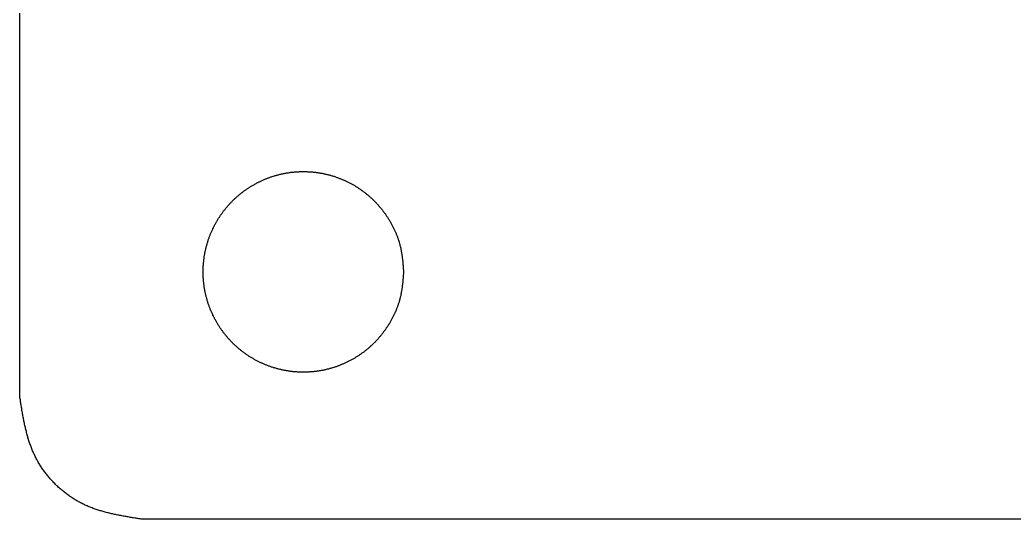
# Model space of a CAD drawing. Extents: x 63 to 788, y 423 to 1014.
# Drawn here: x 500.4 to 511.31, y 804.8 to 810.27 of the extents above; entities that cross this region are included whole.
import ezdxf

# ---------------------------------------------------------------- set-up
doc = ezdxf.new("R2010")
doc.units = 0
doc.header["$MEASUREMENT"] = 0
doc.layers.add('LAYER_1', color=7, linetype='CONTINUOUS')

msp = doc.modelspace()

# ---------------------------------------------------------------- linework, layer by layer
at = {"layer": 'LAYER_1', "color": 1}
for points in [[(511.452, 804.8, 0), (511.229, 804.8, 0), (511.006, 804.8, 0), (510.782, 804.8, 0), (510.559, 804.8, 0), (510.336, 804.8, 0), (510.112, 804.8, 0), (509.889, 804.8, 0), (509.666, 804.8, 0), (509.442, 804.8, 0), (509.219, 804.8, 0), (508.996, 804.8, 0), (508.772, 804.8, 0), (508.549, 804.8, 0), (508.325, 804.8, 0), (508.102, 804.8, 0), (507.879, 804.8, 0), (507.655, 804.8, 0), (507.432, 804.8, 0), (507.209, 804.8, 0), (506.985, 804.8, 0), (506.762, 804.8, 0), (506.539, 804.8, 0), (506.315, 804.8, 0), (506.092, 804.8, 0), (505.868, 804.8, 0), (505.645, 804.8, 0), (505.422, 804.8, 0), (505.198, 804.8, 0), (504.975, 804.8, 0), (504.752, 804.8, 0), (504.528, 804.8, 0), (504.305, 804.8, 0), (504.082, 804.8, 0), (503.858, 804.8, 0), (503.635, 804.8, 0), (503.412, 804.8, 0), (503.188, 804.8, 0), (502.965, 804.8, 0), (502.741, 804.8, 0), (502.518, 804.8, 0), (502.295, 804.8, 0), (502.071, 804.8, 0), (501.848, 804.8, 0), (501.73, 804.8, 0), (501.719, 804.802, 0), (501.707, 804.804, 0), (501.695, 804.806, 0), (501.684, 804.808, 0), (501.672, 804.81, 0), (501.66, 804.811, 0), (501.648, 804.813, 0), (501.637, 804.815, 0), (501.625, 804.817, 0), (501.613, 804.819, 0), (501.602, 804.821, 0), (501.59, 804.823, 0), (501.578, 804.825, 0), (501.567, 804.827, 0), (501.555, 804.829, 0), (501.543, 804.831, 0), (501.532, 804.833, 0), (501.52, 804.835, 0), (501.509, 804.838, 0), (501.497, 804.84, 0), (501.485, 804.842, 0), (501.474, 804.844, 0), (501.462, 804.847, 0), (501.451, 804.849, 0), (501.439, 804.852, 0), (501.428, 804.854, 0), (501.416, 804.857, 0), (501.405, 804.859, 0), (501.394, 804.862, 0), (501.382, 804.865, 0), (501.371, 804.867, 0), (501.36, 804.87, 0), (501.348, 804.873, 0), (501.337, 804.876, 0), (501.326, 804.879, 0), (501.315, 804.882, 0), (501.303, 804.886, 0), (501.292, 804.889, 0), (501.281, 804.892, 0), (501.27, 804.896, 0), (501.259, 804.899, 0), (501.248, 804.903, 0), (501.237, 804.907, 0), (501.226, 804.91, 0), (501.215, 804.914, 0), (501.204, 804.918, 0), (501.193, 804.922, 0), (501.182, 804.926, 0), (501.171, 804.931, 0), (501.161, 804.935, 0), (501.15, 804.939, 0), (501.139, 804.944, 0), (501.129, 804.949, 0), (501.118, 804.953, 0), (501.108, 804.958, 0), (501.097, 804.963, 0), (501.087, 804.968, 0), (501.076, 804.974, 0), (501.066, 804.979, 0), (501.055, 804.984, 0), (501.045, 804.99, 0), (501.035, 804.996, 0), (501.025, 805.001, 0), (501.015, 805.007, 0), (501.005, 805.013, 0), (500.995, 805.02, 0), (500.985, 805.026, 0), (500.975, 805.032, 0), (500.965, 805.039, 0), (500.955, 805.045, 0), (500.945, 805.052, 0), (500.936, 805.059, 0), (500.926, 805.066, 0), (500.916, 805.073, 0), (500.907, 805.08, 0), (500.898, 805.087, 0), (500.888, 805.094, 0), (500.879, 805.102, 0), (500.87, 805.109, 0), (500.861, 805.117, 0), (500.852, 805.125, 0), (500.843, 805.133, 0), (500.834, 805.14, 0), (500.825, 805.148, 0), (500.816, 805.156, 0), (500.807, 805.165, 0), (500.799, 805.173, 0), (500.79, 805.181, 0), (500.782, 805.19, 0), (500.774, 805.198, 0), (500.765, 805.207, 0), (500.757, 805.215, 0), (500.749, 805.224, 0), (500.741, 805.233, 0), (500.733, 805.242, 0), (500.725, 805.251, 0), (500.718, 805.26, 0), (500.71, 805.269, 0), (500.702, 805.278, 0), (500.695, 805.288, 0), (500.688, 805.297, 0), (500.681, 805.306, 0), (500.673, 805.316, 0), (500.666, 805.325, 0), (500.659, 805.335, 0), (500.653, 805.345, 0), (500.646, 805.354, 0), (500.639, 805.364, 0), (500.633, 805.374, 0), (500.626, 805.384, 0), (500.62, 805.394, 0), (500.614, 805.404, 0), (500.608, 805.414, 0), (500.602, 805.424, 0), (500.596, 805.434, 0), (500.59, 805.444, 0), (500.585, 805.455, 0), (500.579, 805.465, 0), (500.574, 805.475, 0), (500.569, 805.486, 0), (500.564, 805.496, 0), (500.559, 805.507, 0), (500.554, 805.517, 0), (500.549, 805.528, 0), (500.545, 805.539, 0), (500.54, 805.549, 0), (500.536, 805.56, 0), (500.531, 805.571, 0), (500.527, 805.582, 0), (500.523, 805.592, 0), (500.519, 805.603, 0), (500.515, 805.614, 0), (500.511, 805.625, 0), (500.507, 805.636, 0), (500.503, 805.647, 0), (500.5, 805.658, 0), (500.496, 805.669, 0), (500.493, 805.68, 0), (500.489, 805.691, 0), (500.486, 805.703, 0), (500.483, 805.714, 0), (500.48, 805.725, 0), (500.477, 805.736, 0), (500.474, 805.748, 0), (500.471, 805.759, 0), (500.468, 805.77, 0), (500.465, 805.782, 0), (500.462, 805.793, 0), (500.46, 805.804, 0), (500.457, 805.816, 0), (500.455, 805.827, 0), (500.452, 805.839, 0), (500.45, 805.85, 0), (500.447, 805.862, 0), (500.445, 805.873, 0), (500.443, 805.885, 0), (500.44, 805.896, 0), (500.438, 805.908, 0), (500.436, 805.919, 0), (500.434, 805.931, 0), (500.432, 805.943, 0), (500.43, 805.954, 0), (500.428, 805.966, 0), (500.425, 805.978, 0), (500.423, 805.989, 0), (500.422, 806.001, 0), (500.42, 806.013, 0), (500.418, 806.024, 0), (500.416, 806.036, 0), (500.414, 806.048, 0), (500.412, 806.059, 0), (500.41, 806.071, 0), (500.408, 806.083, 0), (500.406, 806.095, 0), (500.405, 806.106, 0), (500.403, 806.118, 0), (500.401, 806.13, 0), (500.4, 806.451, 0), (500.4, 807.103, 0), (500.4, 807.756, 0), (500.4, 808.409, 0), (500.4, 809.061, 0), (500.4, 809.714, 0), (500.4, 810.366, 0)], [(504.611, 807.51, 0), (504.61, 807.502, 0), (504.61, 807.494, 0), (504.609, 807.486, 0), (504.608, 807.478, 0), (504.608, 807.47, 0), (504.607, 807.462, 0), (504.607, 807.454, 0), (504.606, 807.446, 0), (504.605, 807.438, 0), (504.604, 807.43, 0), (504.604, 807.422, 0), (504.603, 807.414, 0), (504.602, 807.406, 0), (504.601, 807.398, 0), (504.601, 807.391, 0), (504.6, 807.383, 0), (504.599, 807.375, 0), (504.598, 807.367, 0), (504.597, 807.359, 0), (504.596, 807.351, 0), (504.595, 807.343, 0), (504.594, 807.335, 0), (504.593, 807.327, 0), (504.592, 807.319, 0), (504.59, 807.311, 0), (504.589, 807.303, 0), (504.588, 807.296, 0), (504.586, 807.288, 0), (504.585, 807.28, 0), (504.584, 807.272, 0), (504.582, 807.264, 0), (504.58, 807.256, 0), (504.579, 807.249, 0), (504.577, 807.241, 0), (504.575, 807.233, 0), (504.573, 807.225, 0), (504.571, 807.218, 0), (504.569, 807.21, 0), (504.567, 807.202, 0), (504.565, 807.195, 0), (504.563, 807.187, 0), (504.561, 807.179, 0), (504.558, 807.172, 0), (504.556, 807.164, 0), (504.553, 807.156, 0), (504.551, 807.149, 0), (504.548, 807.141, 0), (504.545, 807.134, 0), (504.543, 807.126, 0), (504.54, 807.119, 0), (504.537, 807.111, 0), (504.534, 807.104, 0), (504.531, 807.096, 0), (504.528, 807.089, 0), (504.525, 807.082, 0), (504.522, 807.074, 0), (504.518, 807.067, 0), (504.515, 807.06, 0), (504.512, 807.052, 0), (504.508, 807.045, 0), (504.505, 807.038, 0), (504.501, 807.031, 0), (504.498, 807.023, 0), (504.494, 807.016, 0), (504.49, 807.009, 0), (504.487, 807.002, 0), (504.483, 806.995, 0), (504.479, 806.988, 0), (504.475, 806.981, 0), (504.471, 806.974, 0), (504.467, 806.967, 0), (504.463, 806.96, 0), (504.459, 806.953, 0), (504.455, 806.946, 0), (504.451, 806.939, 0), (504.447, 806.932, 0), (504.442, 806.926, 0), (504.438, 806.919, 0), (504.434, 806.912, 0), (504.429, 806.905, 0), (504.425, 806.899, 0), (504.42, 806.892, 0), (504.416, 806.885, 0), (504.411, 806.879, 0), (504.407, 806.872, 0), (504.402, 806.866, 0), (504.397, 806.859, 0), (504.392, 806.853, 0), (504.388, 806.846, 0), (504.383, 806.84, 0), (504.378, 806.834, 0), (504.373, 806.828, 0), (504.368, 806.821, 0), (504.363, 806.815, 0), (504.358, 806.809, 0), (504.353, 806.803, 0), (504.348, 806.797, 0), (504.342, 806.79, 0), (504.337, 806.784, 0), (504.332, 806.778, 0), (504.327, 806.772, 0), (504.321, 806.767, 0), (504.316, 806.761, 0), (504.31, 806.755, 0), (504.305, 806.749, 0), (504.299, 806.743, 0), (504.294, 806.738, 0), (504.288, 806.732, 0), (504.282, 806.726, 0), (504.277, 806.721, 0), (504.271, 806.715, 0), (504.265, 806.71, 0), (504.259, 806.704, 0), (504.253, 806.699, 0), (504.247, 806.693, 0), (504.241, 806.688, 0), (504.235, 806.683, 0), (504.229, 806.677, 0), (504.223, 806.672, 0), (504.217, 806.667, 0), (504.211, 806.662, 0), (504.205, 806.657, 0), (504.199, 806.652, 0), (504.192, 806.647, 0), (504.186, 806.642, 0), (504.18, 806.637, 0), (504.173, 806.632, 0), (504.167, 806.627, 0), (504.16, 806.623, 0), (504.154, 806.618, 0), (504.147, 806.613, 0), (504.141, 806.609, 0), (504.134, 806.604, 0), (504.128, 806.6, 0), (504.121, 806.595, 0), (504.114, 806.591, 0), (504.108, 806.586, 0), (504.101, 806.582, 0), (504.094, 806.578, 0), (504.087, 806.574, 0), (504.08, 806.569, 0), (504.074, 806.565, 0), (504.067, 806.561, 0), (504.06, 806.557, 0), (504.053, 806.553, 0), (504.046, 806.549, 0), (504.039, 806.545, 0), (504.032, 806.542, 0), (504.025, 806.538, 0), (504.018, 806.534, 0), (504.01, 806.53, 0), (504.003, 806.527, 0), (503.996, 806.523, 0), (503.989, 806.52, 0), (503.982, 806.516, 0), (503.974, 806.513, 0), (503.967, 806.51, 0), (503.96, 806.506, 0), (503.953, 806.503, 0), (503.945, 806.5, 0), (503.938, 806.497, 0), (503.93, 806.494, 0), (503.923, 806.491, 0), (503.916, 806.488, 0), (503.908, 806.485, 0), (503.901, 806.482, 0), (503.893, 806.479, 0), (503.886, 806.476, 0), (503.878, 806.474, 0), (503.871, 806.471, 0), (503.863, 806.468, 0), (503.855, 806.466, 0), (503.848, 806.463, 0), (503.84, 806.461, 0), (503.832, 806.458, 0), (503.825, 806.456, 0), (503.817, 806.454, 0), (503.809, 806.452, 0), (503.802, 806.45, 0), (503.794, 806.447, 0), (503.786, 806.445, 0), (503.779, 806.443, 0), (503.771, 806.442, 0), (503.763, 806.44, 0), (503.755, 806.438, 0), (503.747, 806.436, 0), (503.74, 806.434, 0), (503.732, 806.433, 0), (503.724, 806.431, 0), (503.716, 806.43, 0), (503.708, 806.428, 0), (503.7, 806.427, 0), (503.692, 806.425, 0), (503.684, 806.424, 0), (503.676, 806.423, 0), (503.669, 806.422, 0), (503.661, 806.421, 0), (503.653, 806.42, 0), (503.645, 806.419, 0), (503.637, 806.418, 0), (503.629, 806.417, 0), (503.621, 806.416, 0), (503.613, 806.415, 0), (503.605, 806.414, 0), (503.597, 806.414, 0), (503.589, 806.413, 0), (503.581, 806.413, 0), (503.573, 806.412, 0), (503.565, 806.412, 0), (503.557, 806.411, 0), (503.549, 806.411, 0), (503.541, 806.411, 0), (503.533, 806.411, 0), (503.525, 806.411, 0), (503.517, 806.41, 0), (503.509, 806.41, 0), (503.501, 806.41, 0), (503.493, 806.411, 0), (503.485, 806.411, 0), (503.477, 806.411, 0), (503.469, 806.411, 0), (503.461, 806.412, 0), (503.453, 806.412, 0), (503.445, 806.412, 0), (503.437, 806.413, 0), (503.429, 806.413, 0), (503.421, 806.414, 0), (503.413, 806.415, 0), (503.405, 806.416, 0), (503.397, 806.416, 0), (503.389, 806.417, 0), (503.381, 806.418, 0), (503.373, 806.419, 0), (503.365, 806.42, 0), (503.357, 806.421, 0), (503.349, 806.422, 0), (503.341, 806.424, 0), (503.334, 806.425, 0), (503.326, 806.426, 0), (503.318, 806.428, 0), (503.31, 806.429, 0), (503.302, 806.43, 0), (503.294, 806.432, 0), (503.286, 806.434, 0), (503.278, 806.435, 0), (503.271, 806.437, 0), (503.263, 806.439, 0), (503.255, 806.441, 0), (503.247, 806.442, 0), (503.239, 806.444, 0), (503.232, 806.446, 0), (503.224, 806.449, 0), (503.216, 806.451, 0), (503.209, 806.453, 0), (503.201, 806.455, 0), (503.193, 806.457, 0), (503.185, 806.46, 0), (503.178, 806.462, 0), (503.17, 806.465, 0), (503.163, 806.467, 0), (503.155, 806.47, 0), (503.147, 806.472, 0), (503.14, 806.475, 0), (503.132, 806.478, 0), (503.125, 806.48, 0), (503.117, 806.483, 0), (503.11, 806.486, 0), (503.102, 806.489, 0), (503.095, 806.492, 0), (503.088, 806.495, 0), (503.08, 806.498, 0), (503.073, 806.501, 0), (503.066, 806.505, 0), (503.058, 806.508, 0), (503.051, 806.511, 0), (503.044, 806.515, 0), (503.036, 806.518, 0), (503.029, 806.521, 0), (503.022, 806.525, 0), (503.015, 806.529, 0), (503.008, 806.532, 0), (503.001, 806.536, 0), (502.994, 806.54, 0), (502.987, 806.543, 0), (502.98, 806.547, 0), (502.973, 806.551, 0), (502.966, 806.555, 0), (502.959, 806.559, 0), (502.952, 806.563, 0), (502.945, 806.567, 0), (502.938, 806.571, 0), (502.931, 806.576, 0), (502.924, 806.58, 0), (502.918, 806.584, 0), (502.911, 806.588, 0), (502.904, 806.593, 0), (502.898, 806.597, 0), (502.891, 806.602, 0), (502.884, 806.606, 0), (502.878, 806.611, 0), (502.871, 806.616, 0), (502.865, 806.62, 0), (502.858, 806.625, 0), (502.852, 806.63, 0), (502.845, 806.635, 0), (502.839, 806.639, 0), (502.833, 806.644, 0), (502.826, 806.649, 0), (502.82, 806.654, 0), (502.814, 806.659, 0), (502.808, 806.664, 0), (502.802, 806.67, 0), (502.796, 806.675, 0), (502.789, 806.68, 0), (502.783, 806.685, 0), (502.777, 806.691, 0), (502.772, 806.696, 0), (502.766, 806.701, 0), (502.76, 806.707, 0), (502.754, 806.712, 0), (502.748, 806.718, 0), (502.742, 806.723, 0), (502.737, 806.729, 0), (502.731, 806.735, 0), (502.725, 806.74, 0), (502.72, 806.746, 0), (502.714, 806.752, 0), (502.709, 806.758, 0), (502.703, 806.764, 0), (502.698, 806.77, 0), (502.692, 806.775, 0), (502.687, 806.781, 0), (502.682, 806.787, 0), (502.677, 806.794, 0), (502.671, 806.8, 0), (502.666, 806.806, 0), (502.661, 806.812, 0), (502.656, 806.818, 0), (502.651, 806.824, 0), (502.646, 806.831, 0), (502.641, 806.837, 0), (502.636, 806.843, 0), (502.631, 806.85, 0), (502.627, 806.856, 0), (502.622, 806.863, 0), (502.617, 806.869, 0), (502.613, 806.876, 0), (502.608, 806.882, 0), (502.603, 806.889, 0), (502.599, 806.895, 0), (502.594, 806.902, 0), (502.59, 806.909, 0), (502.586, 806.915, 0), (502.581, 806.922, 0), (502.577, 806.929, 0), (502.573, 806.936, 0), (502.569, 806.943, 0), (502.565, 806.949, 0), (502.561, 806.956, 0), (502.557, 806.963, 0), (502.553, 806.97, 0), (502.549, 806.977, 0), (502.545, 806.984, 0), (502.541, 806.991, 0), (502.537, 806.998, 0), (502.534, 807.006, 0), (502.53, 807.013, 0), (502.526, 807.02, 0), (502.523, 807.027, 0), (502.519, 807.034, 0), (502.516, 807.041, 0), (502.513, 807.049, 0), (502.509, 807.056, 0), (502.506, 807.063, 0), (502.503, 807.071, 0), (502.5, 807.078, 0), (502.496, 807.085, 0), (502.493, 807.093, 0), (502.49, 807.1, 0), (502.487, 807.108, 0), (502.484, 807.115, 0), (502.482, 807.123, 0), (502.479, 807.13, 0), (502.476, 807.138, 0), (502.473, 807.145, 0), (502.471, 807.153, 0), (502.468, 807.16, 0), (502.466, 807.168, 0), (502.463, 807.175, 0), (502.461, 807.183, 0), (502.458, 807.191, 0), (502.456, 807.198, 0), (502.454, 807.206, 0), (502.452, 807.214, 0), (502.45, 807.222, 0), (502.447, 807.229, 0), (502.445, 807.237, 0), (502.443, 807.245, 0), (502.442, 807.253, 0), (502.44, 807.26, 0), (502.438, 807.268, 0), (502.436, 807.276, 0), (502.435, 807.284, 0), (502.433, 807.292, 0), (502.431, 807.299, 0), (502.43, 807.307, 0), (502.428, 807.315, 0), (502.427, 807.323, 0), (502.426, 807.331, 0), (502.424, 807.339, 0), (502.423, 807.347, 0), (502.422, 807.355, 0), (502.421, 807.363, 0), (502.42, 807.371, 0), (502.419, 807.379, 0), (502.418, 807.387, 0), (502.417, 807.395, 0), (502.416, 807.402, 0), (502.415, 807.41, 0), (502.415, 807.418, 0), (502.414, 807.426, 0), (502.414, 807.434, 0), (502.413, 807.442, 0), (502.413, 807.45, 0), (502.412, 807.458, 0), (502.412, 807.466, 0), (502.412, 807.474, 0), (502.411, 807.482, 0), (502.411, 807.49, 0), (502.411, 807.498, 0), (502.411, 807.506, 0), (502.411, 807.514, 0), (502.411, 807.522, 0), (502.411, 807.53, 0), (502.411, 807.538, 0), (502.412, 807.546, 0), (502.412, 807.554, 0), (502.412, 807.562, 0), (502.413, 807.57, 0), (502.413, 807.578, 0), (502.414, 807.586, 0), (502.414, 807.594, 0), (502.415, 807.602, 0), (502.415, 807.61, 0), (502.416, 807.618, 0), (502.417, 807.626, 0), (502.418, 807.634, 0), (502.419, 807.642, 0), (502.42, 807.65, 0), (502.421, 807.658, 0), (502.422, 807.666, 0), (502.423, 807.674, 0), (502.424, 807.682, 0), (502.426, 807.69, 0), (502.427, 807.698, 0), (502.428, 807.706, 0), (502.43, 807.713, 0), (502.431, 807.721, 0), (502.433, 807.729, 0), (502.435, 807.737, 0), (502.436, 807.745, 0), (502.438, 807.753, 0), (502.44, 807.76, 0), (502.442, 807.768, 0), (502.443, 807.776, 0), (502.445, 807.784, 0), (502.447, 807.792, 0), (502.45, 807.799, 0), (502.452, 807.807, 0), (502.454, 807.815, 0), (502.456, 807.822, 0), (502.458, 807.83, 0), (502.461, 807.838, 0), (502.463, 807.845, 0), (502.466, 807.853, 0), (502.468, 807.861, 0), (502.471, 807.868, 0), (502.473, 807.876, 0), (502.476, 807.883, 0), (502.479, 807.891, 0), (502.482, 807.898, 0), (502.484, 807.906, 0), (502.487, 807.913, 0), (502.49, 807.921, 0), (502.493, 807.928, 0), (502.496, 807.936, 0), (502.5, 807.943, 0), (502.503, 807.95, 0), (502.506, 807.958, 0), (502.509, 807.965, 0), (502.513, 807.972, 0), (502.516, 807.979, 0), (502.519, 807.987, 0), (502.523, 807.994, 0), (502.526, 808.001, 0), (502.53, 808.008, 0), (502.534, 808.015, 0), (502.537, 808.022, 0), (502.541, 808.03, 0), (502.545, 808.037, 0), (502.549, 808.044, 0), (502.553, 808.051, 0), (502.557, 808.058, 0), (502.561, 808.064, 0), (502.565, 808.071, 0), (502.569, 808.078, 0), (502.573, 808.085, 0), (502.577, 808.092, 0), (502.581, 808.099, 0), (502.586, 808.105, 0), (502.59, 808.112, 0), (502.594, 808.119, 0), (502.599, 808.125, 0), (502.603, 808.132, 0), (502.608, 808.139, 0), (502.613, 808.145, 0), (502.617, 808.152, 0), (502.622, 808.158, 0), (502.627, 808.165, 0), (502.631, 808.171, 0), (502.636, 808.178, 0), (502.641, 808.184, 0), (502.646, 808.19, 0), (502.651, 808.196, 0), (502.656, 808.203, 0), (502.661, 808.209, 0), (502.666, 808.215, 0), (502.671, 808.221, 0), (502.677, 808.227, 0), (502.682, 808.233, 0), (502.687, 808.239, 0), (502.692, 808.245, 0), (502.698, 808.251, 0), (502.703, 808.257, 0), (502.709, 808.263, 0), (502.714, 808.269, 0), (502.72, 808.275, 0), (502.725, 808.28, 0), (502.731, 808.286, 0), (502.737, 808.292, 0), (502.742, 808.297, 0), (502.748, 808.303, 0), (502.754, 808.308, 0), (502.76, 808.314, 0), (502.766, 808.319, 0), (502.772, 808.325, 0), (502.777, 808.33, 0), (502.783, 808.336, 0), (502.789, 808.341, 0), (502.796, 808.346, 0), (502.802, 808.351, 0), (502.808, 808.356, 0), (502.814, 808.361, 0), (502.82, 808.366, 0), (502.826, 808.371, 0), (502.833, 808.376, 0), (502.839, 808.381, 0), (502.845, 808.386, 0), (502.852, 808.391, 0), (502.858, 808.396, 0), (502.865, 808.401, 0), (502.871, 808.405, 0), (502.878, 808.41, 0), (502.884, 808.414, 0), (502.891, 808.419, 0), (502.898, 808.423, 0), (502.904, 808.428, 0), (502.911, 808.432, 0), (502.918, 808.437, 0), (502.924, 808.441, 0), (502.931, 808.445, 0), (502.938, 808.449, 0), (502.945, 808.454, 0), (502.952, 808.458, 0), (502.959, 808.462, 0), (502.966, 808.466, 0), (502.973, 808.47, 0), (502.98, 808.474, 0), (502.987, 808.477, 0), (502.994, 808.481, 0), (503.001, 808.485, 0), (503.008, 808.489, 0), (503.015, 808.492, 0), (503.022, 808.496, 0), (503.029, 808.499, 0), (503.036, 808.503, 0), (503.044, 808.506, 0), (503.051, 808.51, 0), (503.058, 808.513, 0), (503.066, 808.516, 0), (503.073, 808.519, 0), (503.08, 808.523, 0), (503.088, 808.526, 0), (503.095, 808.529, 0), (503.102, 808.532, 0), (503.11, 808.535, 0), (503.117, 808.538, 0), (503.125, 808.54, 0), (503.132, 808.543, 0), (503.14, 808.546, 0), (503.147, 808.549, 0), (503.155, 808.551, 0), (503.163, 808.554, 0), (503.17, 808.556, 0), (503.178, 808.559, 0), (503.185, 808.561, 0), (503.193, 808.564, 0), (503.201, 808.566, 0), (503.209, 808.568, 0), (503.216, 808.57, 0), (503.224, 808.572, 0), (503.232, 808.574, 0), (503.239, 808.576, 0), (503.247, 808.578, 0), (503.255, 808.58, 0), (503.263, 808.582, 0), (503.271, 808.584, 0), (503.278, 808.586, 0), (503.286, 808.587, 0), (503.294, 808.589, 0), (503.302, 808.59, 0), (503.31, 808.592, 0), (503.318, 808.593, 0), (503.326, 808.595, 0), (503.334, 808.596, 0), (503.341, 808.597, 0), (503.349, 808.598, 0), (503.357, 808.6, 0), (503.365, 808.601, 0), (503.373, 808.602, 0), (503.381, 808.603, 0), (503.389, 808.604, 0), (503.397, 808.604, 0), (503.405, 808.605, 0), (503.413, 808.606, 0), (503.421, 808.607, 0), (503.429, 808.607, 0), (503.437, 808.608, 0), (503.445, 808.608, 0), (503.453, 808.609, 0), (503.461, 808.609, 0), (503.469, 808.61, 0), (503.477, 808.61, 0), (503.485, 808.61, 0), (503.493, 808.61, 0), (503.501, 808.61, 0), (503.509, 808.61, 0), (503.517, 808.61, 0), (503.525, 808.61, 0), (503.533, 808.61, 0), (503.541, 808.61, 0), (503.549, 808.61, 0), (503.557, 808.609, 0), (503.565, 808.609, 0), (503.573, 808.609, 0), (503.581, 808.608, 0), (503.589, 808.608, 0), (503.597, 808.607, 0), (503.605, 808.606, 0), (503.613, 808.606, 0), (503.621, 808.605, 0), (503.629, 808.604, 0), (503.637, 808.603, 0), (503.645, 808.602, 0), (503.653, 808.601, 0), (503.661, 808.6, 0), (503.669, 808.599, 0), (503.676, 808.598, 0), (503.684, 808.597, 0), (503.692, 808.595, 0), (503.7, 808.594, 0), (503.708, 808.593, 0), (503.716, 808.591, 0), (503.724, 808.59, 0), (503.732, 808.588, 0), (503.74, 808.586, 0), (503.747, 808.585, 0), (503.755, 808.583, 0), (503.763, 808.581, 0), (503.771, 808.579, 0), (503.779, 808.577, 0), (503.786, 808.575, 0), (503.794, 808.573, 0), (503.802, 808.571, 0), (503.809, 808.569, 0), (503.817, 808.567, 0), (503.825, 808.565, 0), (503.832, 808.562, 0), (503.84, 808.56, 0), (503.848, 808.558, 0), (503.855, 808.555, 0), (503.863, 808.553, 0), (503.871, 808.55, 0), (503.878, 808.547, 0), (503.886, 808.545, 0), (503.893, 808.542, 0), (503.901, 808.539, 0), (503.908, 808.536, 0), (503.916, 808.533, 0), (503.923, 808.53, 0), (503.93, 808.527, 0), (503.938, 808.524, 0), (503.945, 808.521, 0), (503.953, 808.518, 0), (503.96, 808.515, 0), (503.967, 808.511, 0), (503.974, 808.508, 0), (503.982, 808.505, 0), (503.989, 808.501, 0), (503.996, 808.498, 0), (504.003, 808.494, 0), (504.01, 808.49, 0), (504.018, 808.487, 0), (504.025, 808.483, 0), (504.032, 808.479, 0), (504.039, 808.475, 0), (504.046, 808.472, 0), (504.053, 808.468, 0), (504.06, 808.464, 0), (504.067, 808.46, 0), (504.074, 808.456, 0), (504.08, 808.452, 0), (504.087, 808.447, 0), (504.094, 808.443, 0), (504.101, 808.439, 0), (504.108, 808.435, 0), (504.114, 808.43, 0), (504.121, 808.426, 0), (504.128, 808.421, 0), (504.134, 808.417, 0), (504.141, 808.412, 0), (504.147, 808.408, 0), (504.154, 808.403, 0), (504.16, 808.398, 0), (504.167, 808.393, 0), (504.173, 808.389, 0), (504.18, 808.384, 0), (504.186, 808.379, 0), (504.192, 808.374, 0), (504.199, 808.369, 0), (504.205, 808.364, 0), (504.211, 808.359, 0), (504.217, 808.354, 0), (504.223, 808.349, 0), (504.229, 808.343, 0), (504.235, 808.338, 0), (504.241, 808.333, 0), (504.247, 808.328, 0), (504.253, 808.322, 0), (504.259, 808.317, 0), (504.265, 808.311, 0), (504.271, 808.306, 0), (504.277, 808.3, 0), (504.282, 808.295, 0), (504.288, 808.289, 0), (504.294, 808.283, 0), (504.299, 808.278, 0), (504.305, 808.272, 0), (504.31, 808.266, 0), (504.316, 808.26, 0), (504.321, 808.254, 0), (504.327, 808.248, 0), (504.332, 808.242, 0), (504.337, 808.236, 0), (504.342, 808.23, 0), (504.348, 808.224, 0), (504.353, 808.218, 0), (504.358, 808.212, 0), (504.363, 808.206, 0), (504.368, 808.2, 0), (504.373, 808.193, 0), (504.378, 808.187, 0), (504.383, 808.181, 0), (504.388, 808.174, 0), (504.392, 808.168, 0), (504.397, 808.161, 0), (504.402, 808.155, 0), (504.407, 808.149, 0), (504.411, 808.142, 0), (504.416, 808.135, 0), (504.42, 808.129, 0), (504.425, 808.122, 0), (504.429, 808.115, 0), (504.434, 808.109, 0), (504.438, 808.102, 0), (504.442, 808.095, 0), (504.447, 808.088, 0), (504.451, 808.082, 0), (504.455, 808.075, 0), (504.459, 808.068, 0), (504.463, 808.061, 0), (504.467, 808.054, 0), (504.471, 808.047, 0), (504.475, 808.04, 0), (504.479, 808.033, 0), (504.483, 808.026, 0), (504.487, 808.019, 0), (504.49, 808.012, 0), (504.494, 808.005, 0), (504.498, 807.997, 0), (504.501, 807.99, 0), (504.505, 807.983, 0), (504.508, 807.976, 0), (504.512, 807.969, 0), (504.515, 807.961, 0), (504.518, 807.954, 0), (504.522, 807.947, 0), (504.525, 807.939, 0), (504.528, 807.932, 0), (504.531, 807.924, 0), (504.534, 807.917, 0), (504.537, 807.91, 0), (504.54, 807.902, 0), (504.543, 807.895, 0), (504.545, 807.887, 0), (504.548, 807.88, 0), (504.551, 807.872, 0), (504.553, 807.864, 0), (504.556, 807.857, 0), (504.558, 807.849, 0), (504.561, 807.842, 0), (504.563, 807.834, 0), (504.565, 807.826, 0), (504.567, 807.819, 0), (504.569, 807.811, 0), (504.571, 807.803, 0), (504.573, 807.795, 0), (504.575, 807.788, 0), (504.577, 807.78, 0), (504.579, 807.772, 0), (504.58, 807.764, 0), (504.582, 807.757, 0), (504.584, 807.749, 0), (504.585, 807.741, 0), (504.586, 807.733, 0), (504.588, 807.725, 0), (504.589, 807.717, 0), (504.59, 807.71, 0), (504.592, 807.702, 0), (504.593, 807.694, 0), (504.594, 807.686, 0), (504.595, 807.678, 0), (504.596, 807.67, 0), (504.597, 807.662, 0), (504.598, 807.654, 0), (504.599, 807.646, 0), (504.6, 807.638, 0), (504.601, 807.63, 0), (504.601, 807.622, 0), (504.602, 807.614, 0), (504.603, 807.606, 0), (504.604, 807.598, 0), (504.604, 807.59, 0), (504.605, 807.582, 0), (504.606, 807.574, 0), (504.607, 807.566, 0), (504.607, 807.558, 0), (504.608, 807.55, 0), (504.608, 807.542, 0), (504.609, 807.534, 0), (504.61, 807.526, 0), (504.61, 807.518, 0), (504.611, 807.51, 0)]]:
    msp.add_polyline3d(points, dxfattribs=at)

doc.saveas('drawing.dxf')
